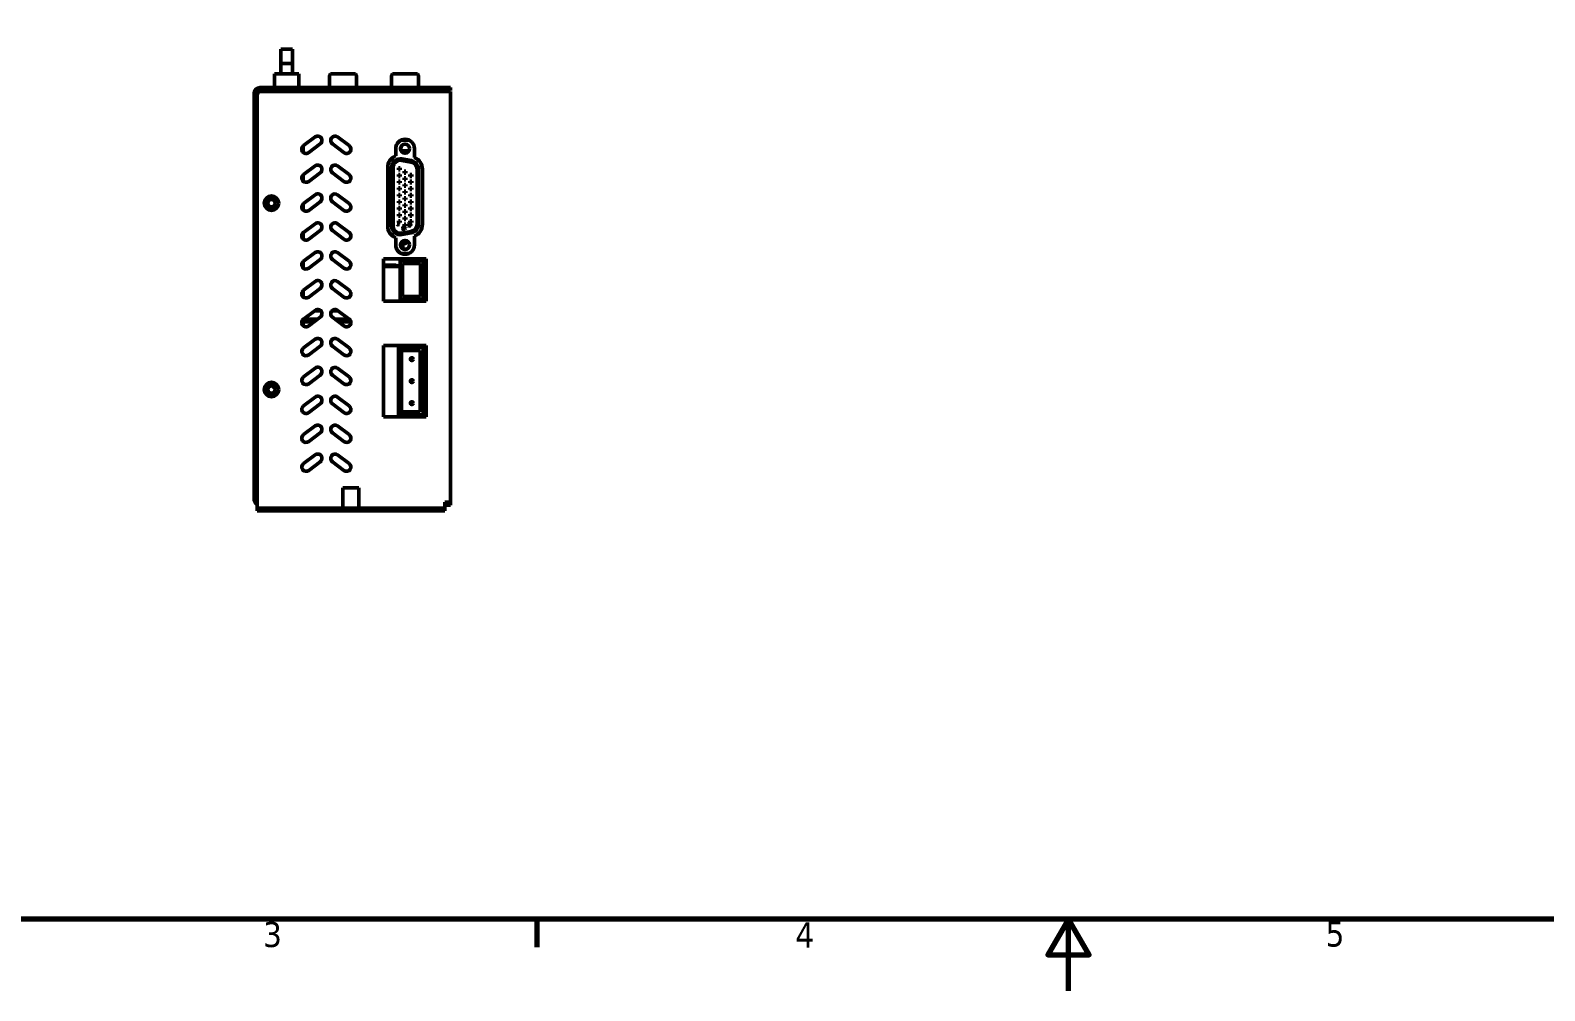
# Model space of a CAD drawing. Header units: millimetres. Extents: x 2117 to 4352, y 853 to 2102.
# Drawn here: x 2494 to 3018, y 1061 to 1393 of the extents above; entities that cross this region are included whole.
import ezdxf

# ---------------------------------------------------------------- set-up
doc = ezdxf.new("R2010")
doc.units = ezdxf.units.MM
doc.header["$LTSCALE"] = 1.8
doc.layers.add('경계(ISO)', color=7, linetype='Continuous', lineweight=70)
doc.layers.add('외형선(ISO)', color=7, linetype='Continuous', lineweight=50)
doc.styles.add('주 텍스트 (ISO)', font='')
doc.styles.get('주 텍스트 (ISO)').set_extended_font_data('Tahoma')

# ---------------------------------------------------------------- blocks, each defined once
blk = doc.blocks.new('경계 Default Border')
at = {"layer": '경계(ISO)'}
blk.add_line((222.75, 10), (222.75, 6.1), dxfattribs=at)
at = {"layer": '경계(ISO)', "flags": 128}
for points in [[(10, 10), (10, 410), (584, 410), (584, 10), (10, 10)], [(297, 0), (297, 10), (294.11, 5), (299.89, 5), (297, 10)]]:
    blk.add_lwpolyline(points, dxfattribs=at)
at = {"layer": '경계(ISO)', "char_height": 3.5, "attachment_point": 7, "style": '주 텍스트 (ISO)'}
for s, insert in [('3', (184.51, 6.03)), ('4', (258.85, 6.03)), ('5', (332.9, 6.1))]:
    blk.add_mtext(s, dxfattribs=dict(at, insert=insert))

msp = doc.modelspace()

# ---------------------------------------------------------------- linework, layer by layer
at = {"layer": '외형선(ISO)'}
for p, q in [((2584.513, 1386.729), (2580.513, 1386.729)), ((2580.513, 1386.729), (2580.513, 1381.829)), ((2584.513, 1381.829), (2584.513, 1386.729)), ((2580.513, 1381.829), (2584.513, 1381.829)), ((2580.513, 1378.279), (2580.513, 1381.829)), ((2584.513, 1381.829), (2584.513, 1378.279)), ((2586.763, 1378.279), (2578.263, 1378.279)), ((2578.263, 1378.279), (2578.263, 1373.479)), ((2586.763, 1373.479), (2586.763, 1378.279)), ((2597.351, 1377.448), (2597.351, 1373.479)), ((2600.875, 1378.273), (2597.655, 1378.273)), ((2600.875, 1378.273), (2604.101, 1378.273)), ((2606.368, 1378.273), (2604.101, 1378.273)), ((2606.672, 1377.448), (2606.672, 1373.479)), ((2618.851, 1377.448), (2618.851, 1373.479)), ((2622.375, 1378.273), (2619.155, 1378.273)), ((2622.375, 1378.273), (2625.601, 1378.273)), ((2627.868, 1378.273), (2625.601, 1378.273)), ((2628.172, 1377.448), (2628.172, 1373.479)), ((2571.263, 1371.479), (2571.263, 1343.479)), ((2572.263, 1343.479), (2572.263, 1371.479)), ((2572.263, 1228.979), (2572.263, 1370.679)), ((2637.763, 1373.479), (2573.263, 1373.479)), ((2637.763, 1372.479), (2573.263, 1372.479)), ((2573.763, 1372.179), (2637.263, 1372.179)), ((2578.263, 1372.479), (2578.263, 1372.179)), ((2586.763, 1372.179), (2586.763, 1372.479)), ((2597.29, 1372.279), (2595.766, 1372.279)), ((2595.766, 1372.279), (2595.766, 1372.179)), ((2597.29, 1372.279), (2606.993, 1372.279)), ((2608.263, 1372.279), (2606.993, 1372.279)), ((2608.263, 1372.179), (2608.263, 1372.279)), ((2618.79, 1372.279), (2617.266, 1372.279)), ((2617.266, 1372.279), (2617.266, 1372.179)), ((2618.79, 1372.279), (2628.493, 1372.279)), ((2629.763, 1372.279), (2628.493, 1372.279)), ((2629.763, 1372.179), (2629.763, 1372.279)), ((2639.263, 1372.179), (2637.263, 1372.179)), ((2637.763, 1373.479), (2639.263, 1373.479)), ((2639.263, 1372.479), (2637.763, 1372.479)), ((2639.263, 1372.479), (2639.263, 1373.479)), ((2639.263, 1372.179), (2639.263, 1229.979)), ((2588.263, 1351.061), (2588.263, 1353.297)), ((2588.363, 1353.379), (2592.363, 1356.379)), ((2594.163, 1353.979), (2590.163, 1350.979)), ((2602.363, 1350.979), (2598.363, 1353.979)), ((2600.163, 1356.379), (2604.163, 1353.379)), ((2622.116, 1355.279), (2624.913, 1355.279)), ((2620.264, 1349.838), (2620.264, 1352.345)), ((2622.225, 1351.579), (2624.804, 1351.579)), ((2625.566, 1347.699), (2622.34, 1348.268)), ((2625.601, 1347.899), (2622.375, 1348.468)), ((2625.654, 1348.2), (2622.428, 1348.768)), ((2622.46, 1351.279), (2624.569, 1351.279)), ((2626.764, 1352.345), (2626.764, 1349.267)), ((2571.263, 1342.479), (2571.263, 1343.479)), ((2571.263, 1343.479), (2572.263, 1343.479)), ((2572.263, 1342.479), (2571.263, 1342.479)), ((2571.263, 1259.979), (2571.263, 1342.479)), ((2588.263, 1341.061), (2588.263, 1343.297)), ((2588.363, 1343.379), (2592.363, 1346.379)), ((2594.163, 1343.979), (2590.163, 1340.979)), ((2602.363, 1340.979), (2598.363, 1343.979)), ((2600.163, 1346.379), (2604.163, 1343.379)), ((2617.512, 1325.599), (2617.512, 1345.767)), ((2618.851, 1345.767), (2618.851, 1325.599)), ((2619.155, 1345.767), (2619.155, 1325.599)), ((2619.359, 1345.767), (2619.359, 1325.599)), ((2621.223, 1345.655), (2621.843, 1345.655)), ((2621.223, 1345.035), (2621.223, 1345.655)), ((2621.843, 1345.035), (2621.223, 1345.035)), ((2621.223, 1343.369), (2621.843, 1343.369)), ((2621.223, 1342.749), (2621.223, 1343.369)), ((2621.843, 1342.749), (2621.223, 1342.749)), ((2621.843, 1345.655), (2621.843, 1345.035)), ((2621.843, 1343.369), (2621.843, 1342.749)), ((2623.204, 1344.502), (2623.824, 1344.502)), ((2623.204, 1343.882), (2623.204, 1344.502)), ((2623.824, 1343.882), (2623.204, 1343.882)), ((2623.204, 1342.216), (2623.824, 1342.216)), ((2623.204, 1341.596), (2623.204, 1342.216)), ((2623.824, 1344.502), (2623.824, 1343.882)), ((2623.824, 1342.216), (2623.824, 1341.596)), ((2625.186, 1343.366), (2625.806, 1343.366)), ((2625.186, 1342.746), (2625.186, 1343.366)), ((2625.806, 1342.746), (2625.186, 1342.746)), ((2625.806, 1343.366), (2625.806, 1342.746)), ((2627.664, 1326.168), (2627.664, 1345.198)), ((2627.868, 1326.168), (2627.868, 1345.198)), ((2628.172, 1326.168), (2628.172, 1345.198)), ((2629.512, 1345.198), (2629.512, 1326.168)), ((2621.223, 1341.083), (2621.843, 1341.083)), ((2621.223, 1340.463), (2621.223, 1341.083)), ((2621.843, 1340.463), (2621.223, 1340.463)), ((2621.223, 1338.797), (2621.843, 1338.797)), ((2621.223, 1338.177), (2621.223, 1338.797)), ((2621.843, 1338.177), (2621.223, 1338.177)), ((2621.843, 1341.083), (2621.843, 1340.463)), ((2621.843, 1338.797), (2621.843, 1338.177)), ((2623.824, 1341.596), (2623.204, 1341.596)), ((2623.204, 1339.93), (2623.824, 1339.93)), ((2623.204, 1339.31), (2623.204, 1339.93)), ((2623.824, 1339.31), (2623.204, 1339.31)), ((2623.204, 1337.644), (2623.824, 1337.644)), ((2623.204, 1337.024), (2623.204, 1337.644)), ((2623.824, 1337.024), (2623.204, 1337.024)), ((2623.824, 1339.93), (2623.824, 1339.31)), ((2623.824, 1337.644), (2623.824, 1337.024)), ((2625.186, 1341.08), (2625.806, 1341.08)), ((2625.186, 1340.46), (2625.186, 1341.08)), ((2625.806, 1340.46), (2625.186, 1340.46)), ((2625.186, 1338.794), (2625.806, 1338.794)), ((2625.186, 1338.174), (2625.186, 1338.794)), ((2625.806, 1338.174), (2625.186, 1338.174)), ((2625.806, 1341.08), (2625.806, 1340.46)), ((2625.806, 1338.794), (2625.806, 1338.174)), ((2588.263, 1331.061), (2588.263, 1333.297)), ((2588.363, 1333.379), (2592.363, 1336.379)), ((2594.163, 1333.979), (2590.163, 1330.979)), ((2602.363, 1330.979), (2598.363, 1333.979)), ((2600.163, 1336.379), (2604.163, 1333.379)), ((2621.223, 1336.511), (2621.843, 1336.511)), ((2621.223, 1335.891), (2621.223, 1336.511)), ((2621.843, 1335.891), (2621.223, 1335.891)), ((2621.223, 1334.225), (2621.843, 1334.225)), ((2621.223, 1333.605), (2621.223, 1334.225)), ((2621.843, 1333.605), (2621.223, 1333.605)), ((2621.223, 1331.939), (2621.843, 1331.939)), ((2621.223, 1331.319), (2621.223, 1331.939)), ((2621.843, 1336.511), (2621.843, 1335.891)), ((2621.843, 1334.225), (2621.843, 1333.605)), ((2621.843, 1331.939), (2621.843, 1331.319)), ((2623.204, 1335.358), (2623.824, 1335.358)), ((2623.204, 1334.738), (2623.204, 1335.358)), ((2623.824, 1334.738), (2623.204, 1334.738)), ((2623.204, 1333.072), (2623.824, 1333.072)), ((2623.204, 1332.452), (2623.204, 1333.072)), ((2623.824, 1332.452), (2623.204, 1332.452)), ((2623.824, 1335.358), (2623.824, 1334.738)), ((2623.824, 1333.072), (2623.824, 1332.452)), ((2625.186, 1336.508), (2625.806, 1336.508)), ((2625.186, 1335.888), (2625.186, 1336.508)), ((2625.806, 1335.888), (2625.186, 1335.888)), ((2625.186, 1334.222), (2625.806, 1334.222)), ((2625.186, 1333.602), (2625.186, 1334.222)), ((2625.806, 1333.602), (2625.186, 1333.602)), ((2625.186, 1331.936), (2625.806, 1331.936)), ((2625.186, 1331.316), (2625.186, 1331.936)), ((2625.806, 1336.508), (2625.806, 1335.888)), ((2625.806, 1334.222), (2625.806, 1333.602)), ((2625.806, 1331.936), (2625.806, 1331.316)), ((2588.363, 1323.379), (2592.363, 1326.379)), ((2600.163, 1326.379), (2604.163, 1323.379)), ((2621.843, 1331.319), (2621.223, 1331.319)), ((2621.223, 1329.653), (2621.843, 1329.653)), ((2621.223, 1329.033), (2621.223, 1329.653)), ((2621.843, 1329.033), (2621.223, 1329.033)), ((2621.223, 1327.367), (2621.843, 1327.367)), ((2621.223, 1326.747), (2621.223, 1327.367)), ((2621.843, 1326.747), (2621.223, 1326.747)), ((2621.843, 1329.653), (2621.843, 1329.033)), ((2621.843, 1327.367), (2621.843, 1326.747)), ((2623.204, 1330.786), (2623.824, 1330.786)), ((2623.204, 1330.166), (2623.204, 1330.786)), ((2623.824, 1330.166), (2623.204, 1330.166)), ((2623.204, 1328.5), (2623.824, 1328.5)), ((2623.204, 1327.88), (2623.204, 1328.5)), ((2623.824, 1327.88), (2623.204, 1327.88)), ((2623.824, 1330.786), (2623.824, 1330.166)), ((2623.824, 1328.5), (2623.824, 1327.88)), ((2624.773, 1326.391), (2624.722, 1326.306)), ((2624.842, 1326.441), (2624.773, 1326.391)), ((2624.808, 1326.289), (2624.842, 1326.34)), ((2624.929, 1326.475), (2624.842, 1326.441)), ((2624.842, 1326.34), (2624.894, 1326.374)), ((2624.894, 1326.374), (2624.946, 1326.391)), ((2625.049, 1326.492), (2624.929, 1326.475)), ((2624.946, 1326.391), (2624.98, 1326.391)), ((2624.98, 1326.391), (2625.032, 1326.374)), ((2625.032, 1326.374), (2625.084, 1326.34)), ((2625.17, 1326.492), (2625.049, 1326.492)), ((2625.084, 1326.34), (2625.118, 1326.289)), ((2625.204, 1326.306), (2625.135, 1326.408)), ((2625.135, 1326.408), (2625.17, 1326.408)), ((2625.29, 1326.475), (2625.17, 1326.492)), ((2625.17, 1326.408), (2625.273, 1326.391)), ((2625.806, 1331.316), (2625.186, 1331.316)), ((2625.186, 1329.65), (2625.806, 1329.65)), ((2625.186, 1329.03), (2625.186, 1329.65)), ((2625.806, 1329.03), (2625.186, 1329.03)), ((2625.186, 1327.364), (2625.806, 1327.364)), ((2625.186, 1326.744), (2625.186, 1327.364)), ((2625.806, 1326.744), (2625.186, 1326.744)), ((2625.273, 1326.391), (2625.325, 1326.374)), ((2625.377, 1326.441), (2625.29, 1326.475)), ((2625.325, 1326.374), (2625.377, 1326.34)), ((2625.446, 1326.391), (2625.377, 1326.441)), ((2625.377, 1326.34), (2625.411, 1326.289)), ((2625.497, 1326.306), (2625.446, 1326.391)), ((2625.806, 1329.65), (2625.806, 1329.03)), ((2625.806, 1327.364), (2625.806, 1326.744)), ((2588.263, 1321.061), (2588.263, 1323.297)), ((2594.163, 1323.979), (2590.163, 1320.979)), ((2602.363, 1320.979), (2598.363, 1323.979)), ((2620.264, 1319.021), (2620.264, 1321.528)), ((2621.624, 1326.149), (2620.814, 1326.149)), ((2620.814, 1326.149), (2620.814, 1326.048)), ((2620.814, 1326.048), (2620.935, 1325.947)), ((2620.935, 1325.947), (2621.073, 1325.947)), ((2620.952, 1326.048), (2621.624, 1326.048)), ((2621.073, 1325.947), (2620.952, 1326.048)), ((2621.624, 1326.048), (2621.624, 1326.149)), ((2622.34, 1323.098), (2625.566, 1323.666)), ((2622.375, 1322.898), (2625.601, 1323.466)), ((2622.428, 1322.597), (2625.654, 1323.166)), ((2622.722, 1325.036), (2622.704, 1324.935)), ((2622.704, 1324.935), (2622.722, 1324.834)), ((2622.704, 1324.496), (2622.704, 1324.395)), ((2623.514, 1324.496), (2622.704, 1324.496)), ((2622.704, 1324.395), (2622.825, 1324.294)), ((2622.773, 1325.121), (2622.722, 1325.036)), ((2622.722, 1324.834), (2622.773, 1324.75)), ((2622.825, 1325.171), (2622.773, 1325.121)), ((2622.773, 1324.75), (2622.825, 1324.699)), ((2622.791, 1324.935), (2622.808, 1325.02)), ((2622.808, 1324.851), (2622.791, 1324.935)), ((2622.808, 1325.02), (2622.842, 1325.07)), ((2622.842, 1324.8), (2622.808, 1324.851)), ((2622.894, 1325.205), (2622.825, 1325.171)), ((2622.825, 1324.699), (2622.894, 1324.665)), ((2622.825, 1324.294), (2622.963, 1324.294)), ((2622.842, 1325.07), (2622.946, 1325.138)), ((2622.946, 1324.733), (2622.842, 1324.8)), ((2622.963, 1324.294), (2622.842, 1324.395)), ((2622.842, 1324.395), (2623.514, 1324.395)), ((2622.946, 1325.222), (2622.894, 1325.205)), ((2622.894, 1324.665), (2622.946, 1324.648)), ((2623.032, 1325.239), (2622.946, 1325.222)), ((2622.946, 1325.138), (2623.049, 1325.155)), ((2623.049, 1324.716), (2622.946, 1324.733)), ((2622.946, 1324.648), (2623.032, 1324.631)), ((2623.187, 1325.239), (2623.032, 1325.239)), ((2623.032, 1324.631), (2623.187, 1324.631)), ((2623.049, 1325.155), (2623.17, 1325.155)), ((2623.17, 1324.716), (2623.049, 1324.716)), ((2623.17, 1325.155), (2623.273, 1325.138)), ((2623.273, 1324.733), (2623.17, 1324.716)), ((2623.273, 1325.222), (2623.187, 1325.239)), ((2623.187, 1324.631), (2623.273, 1324.648)), ((2623.204, 1326.214), (2623.824, 1326.214)), ((2623.204, 1325.594), (2623.204, 1326.214)), ((2623.824, 1325.594), (2623.204, 1325.594)), ((2623.325, 1325.205), (2623.273, 1325.222)), ((2623.273, 1325.138), (2623.377, 1325.07)), ((2623.377, 1324.8), (2623.273, 1324.733)), ((2623.273, 1324.648), (2623.325, 1324.665)), ((2623.394, 1325.171), (2623.325, 1325.205)), ((2623.325, 1324.665), (2623.394, 1324.699)), ((2623.377, 1325.07), (2623.411, 1325.02)), ((2623.411, 1324.851), (2623.377, 1324.8)), ((2623.446, 1325.121), (2623.394, 1325.171)), ((2623.394, 1324.699), (2623.446, 1324.75)), ((2623.411, 1325.02), (2623.428, 1324.935)), ((2623.428, 1324.935), (2623.411, 1324.851)), ((2623.497, 1325.036), (2623.446, 1325.121)), ((2623.446, 1324.75), (2623.497, 1324.834)), ((2623.514, 1324.935), (2623.497, 1325.036)), ((2623.497, 1324.834), (2623.514, 1324.935)), ((2623.514, 1324.395), (2623.514, 1324.496)), ((2623.824, 1326.214), (2623.824, 1325.594)), ((2624.722, 1326.306), (2624.704, 1326.222)), ((2624.704, 1326.222), (2624.704, 1326.138)), ((2624.704, 1326.138), (2624.722, 1326.053)), ((2624.704, 1325.749), (2624.704, 1325.648)), ((2625.514, 1325.749), (2624.704, 1325.749)), ((2624.704, 1325.648), (2624.825, 1325.547)), ((2624.722, 1326.053), (2624.773, 1325.969)), ((2624.773, 1325.969), (2624.842, 1325.918)), ((2624.791, 1326.239), (2624.808, 1326.289)), ((2624.791, 1326.121), (2624.791, 1326.239)), ((2624.808, 1326.07), (2624.791, 1326.121)), ((2624.842, 1326.019), (2624.808, 1326.07)), ((2624.825, 1325.547), (2624.963, 1325.547)), ((2624.894, 1325.986), (2624.842, 1326.019)), ((2624.842, 1325.918), (2624.929, 1325.884)), ((2624.963, 1325.547), (2624.842, 1325.648)), ((2624.842, 1325.648), (2625.514, 1325.648)), ((2624.946, 1325.969), (2624.894, 1325.986)), ((2624.929, 1325.884), (2624.997, 1325.884)), ((2624.98, 1325.969), (2624.946, 1325.969)), ((2625.032, 1325.986), (2624.98, 1325.969)), ((2624.997, 1325.884), (2625.084, 1325.918)), ((2625.084, 1326.019), (2625.032, 1325.986)), ((2625.118, 1326.07), (2625.084, 1326.019)), ((2625.084, 1325.918), (2625.153, 1325.969)), ((2625.118, 1326.289), (2625.135, 1326.239)), ((2625.135, 1326.121), (2625.118, 1326.07)), ((2625.135, 1326.239), (2625.135, 1326.121)), ((2625.153, 1325.969), (2625.204, 1326.053)), ((2625.222, 1326.222), (2625.204, 1326.306)), ((2625.204, 1326.053), (2625.222, 1326.138)), ((2625.222, 1326.138), (2625.222, 1326.222)), ((2625.377, 1326.036), (2625.325, 1326.003)), ((2625.325, 1326.003), (2625.325, 1325.918)), ((2625.325, 1325.918), (2625.377, 1325.935)), ((2625.411, 1326.087), (2625.377, 1326.036)), ((2625.377, 1325.935), (2625.446, 1325.986)), ((2625.411, 1326.289), (2625.428, 1326.239)), ((2625.428, 1326.138), (2625.411, 1326.087)), ((2625.428, 1326.239), (2625.428, 1326.138)), ((2625.446, 1325.986), (2625.497, 1326.07)), ((2625.514, 1326.222), (2625.497, 1326.306)), ((2625.497, 1326.07), (2625.514, 1326.154)), ((2625.514, 1326.154), (2625.514, 1326.222)), ((2625.514, 1325.648), (2625.514, 1325.749)), ((2626.764, 1322.099), (2626.764, 1319.021)), ((2588.363, 1313.379), (2592.363, 1316.379)), ((2600.163, 1316.379), (2604.163, 1313.379)), ((2622.116, 1316.087), (2624.913, 1316.087)), ((2622.763, 1318.029), (2622.389, 1318.029)), ((2622.473, 1317.941), (2622.473, 1318.029)), ((2622.763, 1318.029), (2622.773, 1318.029)), ((2622.773, 1319.479), (2622.773, 1320.324)), ((2622.773, 1317.717), (2622.773, 1319.479)), ((2623.083, 1319.479), (2622.773, 1319.479)), ((2623.073, 1319.479), (2623.073, 1320.454)), ((2623.673, 1319.479), (2623.083, 1319.479)), ((2623.573, 1320.279), (2623.573, 1319.479)), ((2623.773, 1320.279), (2623.573, 1320.279)), ((2623.773, 1320.498), (2623.773, 1319.579)), ((2623.833, 1316.079), (2623.833, 1316.087)), ((2624.66, 1315.979), (2623.933, 1315.979)), ((2588.263, 1311.061), (2588.263, 1313.297)), ((2594.163, 1313.979), (2590.163, 1310.979)), ((2602.363, 1310.979), (2598.363, 1313.979)), ((2616.063, 1299.587), (2616.063, 1314.187)), ((2616.063, 1314.187), (2630.763, 1314.187)), ((2616.063, 1311.479), (2616.081, 1311.479)), ((2616.213, 1312.079), (2620.213, 1312.079)), ((2616.213, 1311.529), (2621.763, 1311.529)), ((2620.373, 1311.529), (2620.373, 1311.737)), ((2620.378, 1311.737), (2620.373, 1311.737)), ((2620.866, 1311.737), (2620.378, 1311.737)), ((2620.413, 1311.879), (2620.413, 1311.737)), ((2620.413, 1311.779), (2621.763, 1311.779)), ((2621.06, 1311.737), (2620.866, 1311.737)), ((2621.06, 1311.737), (2621.763, 1311.737)), ((2629.763, 1313.487), (2621.763, 1313.487)), ((2621.763, 1313.487), (2621.763, 1300.287)), ((2622.663, 1312.587), (2628.863, 1312.587)), ((2622.663, 1301.187), (2622.663, 1312.587)), ((2628.863, 1312.587), (2628.863, 1301.187)), ((2629.763, 1313.487), (2629.763, 1314.187)), ((2629.763, 1300.287), (2629.763, 1313.487)), ((2630.763, 1314.187), (2630.763, 1299.587)), ((2588.363, 1303.379), (2592.363, 1306.379)), ((2600.163, 1306.379), (2604.163, 1303.379)), ((2588.263, 1301.061), (2588.263, 1303.297)), ((2594.163, 1303.979), (2590.163, 1300.979)), ((2602.363, 1300.979), (2598.363, 1303.979)), ((2621.763, 1300.287), (2629.763, 1300.287)), ((2628.863, 1301.187), (2622.663, 1301.187)), ((2628.952, 1299.587), (2628.952, 1300.287)), ((2629.763, 1299.587), (2629.763, 1300.287)), ((2588.363, 1293.379), (2592.363, 1296.379)), ((2592.081, 1296.167), (2594.391, 1296.167)), ((2598.134, 1296.167), (2600.445, 1296.167)), ((2600.163, 1296.379), (2604.163, 1293.379)), ((2630.763, 1299.587), (2616.063, 1299.587)), ((2588.263, 1291.061), (2588.263, 1293.297)), ((2588.263, 1292.456), (2592.132, 1292.456)), ((2588.318, 1293.344), (2593.317, 1293.344)), ((2594.163, 1293.979), (2590.163, 1290.979)), ((2602.363, 1290.979), (2598.363, 1293.979)), ((2599.209, 1293.344), (2604.207, 1293.344)), ((2600.393, 1292.456), (2604.737, 1292.456)), ((2588.363, 1283.379), (2592.363, 1286.379)), ((2600.163, 1286.379), (2604.163, 1283.379)), ((2594.163, 1283.979), (2590.163, 1280.979)), ((2602.363, 1280.979), (2598.363, 1283.979)), ((2616.063, 1259.579), (2616.063, 1284.219)), ((2616.063, 1284.219), (2630.763, 1284.219)), ((2621.263, 1283.519), (2622.063, 1283.519)), ((2621.263, 1260.279), (2621.263, 1283.519)), ((2622.063, 1283.519), (2622.063, 1260.279)), ((2622.063, 1283.519), (2629.763, 1283.519)), ((2622.263, 1261.279), (2622.263, 1282.519)), ((2622.263, 1282.519), (2628.763, 1282.519)), ((2623.483, 1283.519), (2623.483, 1284.219)), ((2623.783, 1283.519), (2623.783, 1284.219)), ((2625.283, 1284.168), (2625.283, 1283.776)), ((2626.593, 1283.768), (2625.283, 1284.168)), ((2625.283, 1283.776), (2626.002, 1283.557)), ((2625.705, 1284.219), (2625.934, 1284.149)), ((2626.002, 1283.557), (2626.002, 1283.519)), ((2626.593, 1283.519), (2626.593, 1283.768)), ((2628.763, 1282.519), (2628.763, 1261.279)), ((2629.463, 1284.219), (2629.463, 1283.519)), ((2629.663, 1284.164), (2629.463, 1284.164)), ((2629.663, 1283.894), (2629.463, 1283.894)), ((2629.663, 1283.664), (2629.463, 1283.664)), ((2629.663, 1284.219), (2629.663, 1284.164)), ((2629.763, 1284.164), (2629.663, 1284.164)), ((2629.763, 1283.894), (2629.663, 1283.894)), ((2629.663, 1283.894), (2629.663, 1283.664)), ((2629.763, 1283.664), (2629.663, 1283.664)), ((2629.763, 1259.579), (2629.763, 1284.219)), ((2629.763, 1283.519), (2629.763, 1260.279)), ((2630.763, 1284.219), (2630.763, 1259.579)), ((2588.363, 1273.379), (2592.363, 1276.379)), ((2594.163, 1273.979), (2590.163, 1270.979)), ((2602.363, 1270.979), (2598.363, 1273.979)), ((2600.163, 1276.379), (2604.163, 1273.379)), ((2588.363, 1263.379), (2592.363, 1266.379)), ((2594.163, 1263.979), (2590.163, 1260.979)), ((2602.363, 1260.979), (2598.363, 1263.979)), ((2600.163, 1266.379), (2604.163, 1263.379)), ((2571.263, 1259.979), (2572.263, 1259.979)), ((2571.263, 1258.979), (2571.263, 1259.979)), ((2571.263, 1258.979), (2571.263, 1231.479)), ((2572.263, 1258.979), (2571.263, 1258.979)), ((2572.263, 1231.479), (2572.263, 1258.979)), ((2630.763, 1259.579), (2616.063, 1259.579)), ((2622.063, 1260.279), (2621.263, 1260.279)), ((2622.063, 1260.279), (2629.763, 1260.279)), ((2628.763, 1261.279), (2622.263, 1261.279)), ((2622.763, 1259.579), (2622.763, 1260.279)), ((2588.363, 1253.379), (2592.363, 1256.379)), ((2594.163, 1253.979), (2590.163, 1250.979)), ((2602.363, 1250.979), (2598.363, 1253.979)), ((2600.163, 1256.379), (2604.163, 1253.379)), ((2588.363, 1243.379), (2592.363, 1246.379)), ((2594.163, 1243.979), (2590.163, 1240.979)), ((2602.363, 1240.979), (2598.363, 1243.979)), ((2600.163, 1246.379), (2604.163, 1243.379)), ((2607.513, 1234.979), (2602.013, 1234.979)), ((2602.013, 1227.979), (2602.013, 1234.979)), ((2607.513, 1227.979), (2607.513, 1234.979)), ((2571.263, 1230.979), (2571.263, 1231.479)), ((2571.263, 1231.479), (2572.263, 1231.479)), ((2572.263, 1227.979), (2572.263, 1228.979)), ((2572.263, 1227.979), (2575.263, 1227.979)), ((2572.263, 1227.979), (2572.263, 1226.979)), ((2575.263, 1226.979), (2572.263, 1226.979)), ((2575.263, 1227.979), (2584.763, 1227.979)), ((2575.263, 1226.979), (2584.763, 1226.979)), ((2584.763, 1227.979), (2589.763, 1227.979)), ((2584.763, 1226.979), (2584.763, 1227.979)), ((2589.763, 1226.979), (2584.763, 1226.979)), ((2589.763, 1227.979), (2619.763, 1227.979)), ((2589.763, 1227.979), (2589.763, 1226.979)), ((2589.763, 1226.979), (2619.763, 1226.979)), ((2619.763, 1227.979), (2624.763, 1227.979)), ((2619.763, 1226.979), (2619.763, 1227.979)), ((2624.763, 1226.979), (2619.763, 1226.979)), ((2624.763, 1227.979), (2634.263, 1227.979)), ((2624.763, 1227.979), (2624.763, 1226.979)), ((2624.763, 1226.979), (2634.263, 1226.979)), ((2634.263, 1227.979), (2637.263, 1227.979)), ((2637.263, 1226.979), (2634.263, 1226.979)), ((2639.263, 1229.979), (2637.263, 1229.979)), ((2637.263, 1228.979), (2637.263, 1229.979)), ((2637.263, 1227.979), (2637.263, 1228.979)), ((2637.263, 1228.979), (2637.763, 1228.979)), ((2637.263, 1226.979), (2637.263, 1227.979)), ((2639.263, 1228.979), (2637.763, 1228.979)), ((2639.263, 1228.979), (2639.263, 1229.979))]:
    msp.add_line(p, q, dxfattribs=at)
for centre, radius in [((2623.514, 1352.345), 1.587), ((2623.514, 1352.345), 1.5), ((2577.263, 1333.479), 2.5), ((2577.263, 1333.479), 1.75), ((2577.263, 1333.479), 1.23), ((2623.514, 1319.021), 1.587), ((2623.514, 1319.021), 1.5), ((2625.863, 1279.519), 0.5), ((2577.263, 1268.979), 2.5), ((2577.263, 1268.979), 1.75), ((2577.263, 1268.979), 1.23), ((2625.863, 1271.899), 0.5), ((2625.863, 1264.279), 0.5)]:
    msp.add_circle(centre, radius, dxfattribs=at)
for centre, radius, start, end in [((2598.621, 1377.448), 1.27, 139.4642, 180), ((2605.402, 1377.448), 1.27, 0, 40.5358), ((2620.121, 1377.448), 1.27, 139.4642, 180), ((2626.902, 1377.448), 1.27, 0, 40.5358), ((2573.263, 1371.479), 2, 90, 180), ((2573.263, 1371.479), 1, 90, 180), ((2573.763, 1370.679), 1.5, 90, 180), ((2596.538, 1373.092), 0.813, 270.00002, 311.06743), ((2607.485, 1373.092), 0.813, 228.93257, 269.99999), ((2618.038, 1373.092), 0.813, 270.00002, 311.06743), ((2628.985, 1373.092), 0.813, 228.93257, 269.99999), ((2636.063, 1371.479), 1, 44.427, 90), ((2636.063, 1371.479), 2, 20.48732, 30), ((2589.263, 1352.179), 1.5, 126.8699, 306.8699), ((2593.263, 1355.179), 1.5, 306.8699, 126.8699), ((2599.263, 1355.179), 1.5, 53.1301, 233.1301), ((2603.263, 1352.179), 1.5, 233.1301, 53.1301), ((2623.514, 1352.345), 3.25, 0, 180), ((2621.899, 1345.767), 4.387, 111.86996, 180), ((2621.899, 1345.767), 3.048, 80, 180), ((2621.899, 1345.767), 2.743, 80, 180), ((2621.899, 1345.767), 2.54, 80, 180), ((2625.124, 1345.198), 2.54, 0, 80), ((2625.124, 1345.198), 2.743, 0, 80), ((2625.124, 1345.198), 3.048, 0, 80), ((2625.124, 1345.198), 4.387, 0, 68.0484), ((2589.263, 1342.179), 1.5, 126.8699, 306.8699), ((2593.263, 1345.179), 1.5, 306.8699, 126.8699), ((2599.263, 1345.179), 1.5, 53.1301, 233.1301), ((2603.263, 1342.179), 1.5, 233.1301, 53.1301), ((2589.263, 1332.179), 1.5, 126.8699, 306.8699), ((2593.263, 1335.179), 1.5, 306.8699, 126.8699), ((2599.263, 1335.179), 1.5, 53.1301, 233.1301), ((2603.263, 1332.179), 1.5, 233.1301, 53.1301), ((2593.263, 1325.179), 1.5, 306.8699, 126.8699), ((2599.263, 1325.179), 1.5, 53.1301, 233.1301), ((2589.263, 1322.179), 1.5, 126.8699, 306.8699), ((2603.263, 1322.179), 1.5, 233.1301, 53.1301), ((2621.899, 1325.599), 4.387, 180, 248.13004), ((2621.899, 1325.599), 3.048, 180, 280), ((2621.899, 1325.599), 2.743, 180, 280), ((2621.899, 1325.599), 2.54, 180, 280), ((2625.124, 1326.168), 2.54, 280, 0), ((2625.124, 1326.168), 2.743, 280, 0), ((2625.124, 1326.168), 3.048, 280, 0), ((2625.124, 1326.168), 4.387, 291.9516, 0), ((2593.263, 1315.179), 1.5, 306.8699, 126.8699), ((2599.263, 1315.179), 1.5, 53.1301, 233.1301), ((2623.514, 1319.021), 3.25, 180, 0), ((2623.673, 1319.579), 0.1, 270, 0), ((2623.933, 1316.079), 0.1, 180, 270), ((2589.263, 1312.179), 1.5, 126.8699, 306.8699), ((2603.263, 1312.179), 1.5, 233.1301, 53.1301), ((2616.213, 1311.879), 0.2, 90, 138.59038), ((2616.213, 1311.329), 0.2, 90, 138.59038), ((2620.213, 1311.879), 0.2, 0, 90), ((2593.263, 1305.179), 1.5, 306.8699, 126.8699), ((2599.263, 1305.179), 1.5, 53.1301, 233.1301), ((2589.263, 1302.179), 1.5, 126.8699, 306.8699), ((2603.263, 1302.179), 1.5, 233.1301, 53.1301), ((2593.263, 1295.179), 1.5, 306.8699, 126.8699), ((2599.263, 1295.179), 1.5, 53.1301, 233.1301), ((2589.263, 1292.179), 1.5, 126.8699, 306.8699), ((2603.263, 1292.179), 1.5, 233.1301, 53.1301), ((2593.263, 1285.179), 1.5, 306.8699, 126.8699), ((2599.263, 1285.179), 1.5, 53.1301, 233.1301), ((2589.263, 1282.179), 1.5, 126.8699, 306.8699), ((2603.263, 1282.179), 1.5, 233.1301, 53.1301), ((2625.984, 1284.314), 0.172, 253, 287), ((2625.967, 1284.369), 0.23, 287, 319.29413), ((2593.263, 1275.179), 1.5, 306.8699, 126.8699), ((2599.263, 1275.179), 1.5, 53.1301, 233.1301), ((2589.263, 1272.179), 1.5, 126.8699, 306.8699), ((2603.263, 1272.179), 1.5, 233.1301, 53.1301), ((2593.263, 1265.179), 1.5, 306.8699, 126.8699), ((2599.263, 1265.179), 1.5, 53.1301, 233.1301), ((2589.263, 1262.179), 1.5, 126.8699, 306.8699), ((2603.263, 1262.179), 1.5, 233.1301, 53.1301), ((2589.263, 1252.179), 1.5, 126.8699, 306.8699), ((2593.263, 1255.179), 1.5, 306.8699, 126.8699), ((2599.263, 1255.179), 1.5, 53.1301, 233.1301), ((2603.263, 1252.179), 1.5, 233.1301, 53.1301), ((2589.263, 1242.179), 1.5, 126.8699, 306.8699), ((2593.263, 1245.179), 1.5, 306.8699, 126.8699), ((2599.263, 1245.179), 1.5, 53.1301, 233.1301), ((2603.263, 1242.179), 1.5, 233.1301, 53.1301), ((2573.263, 1230.979), 2, 180, 240)]:
    msp.add_arc(centre, radius, start, end, dxfattribs=at)
msp.add_ellipse((2617.263, 1311.414), major_axis=(-0.252, 0), ratio=0.6569875, start_param=3.9134286, end_param=5.5113493, dxfattribs=at)

# ---------------------------------------------------------------- block references
at = {"xscale": 2.4786, "yscale": 2.4786, "zscale": 2.4786}
msp.add_blockref('경계 Default Border', (2117.047, 1060.931), dxfattribs=at)

doc.saveas('drawing.dxf')
